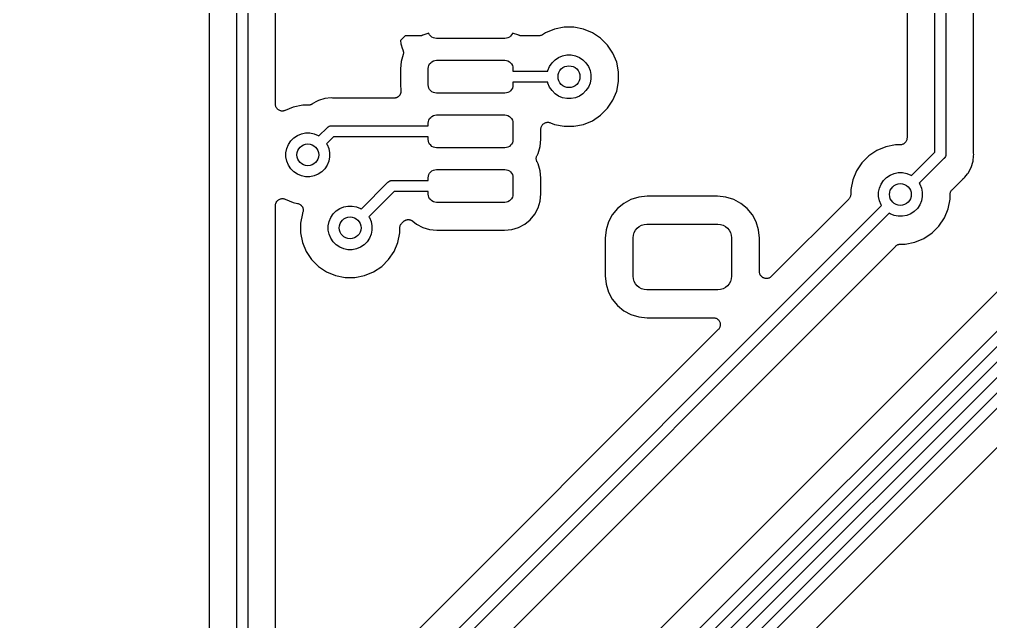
# Model space of a CAD drawing. Extents: x 2.15 to 10.02, y -5.18 to -1.32.
# Drawn here: x 2.993 to 3.693, y -2.342 to -1.908 of the extents above; entities that cross this region are included whole.
import ezdxf

# ---------------------------------------------------------------- set-up
doc = ezdxf.new("R2010")
doc.units = 0
doc.header["$MEASUREMENT"] = 0
doc.layers.add('BLACK', color=7, linetype='CONTINUOUS')

msp = doc.modelspace()

# ---------------------------------------------------------------- linework, layer by layer
at = {"layer": 'BLACK', "linetype": 'CONTINUOUS'}
for p, q in [((3.65256, -2.00368), (3.65256, -1.4475)), ((3.66043, -1.44606), (3.66043, -2.00512)), ((3.68043, -2.00389), (3.68043, -1.44729)), ((3.14961, -2.40047), (3.14961, -1.4657)), ((3.15748, -1.46427), (3.15748, -2.40047)), ((3.17748, -1.96899), (3.17748, -1.46549)), ((3.63256, -1.54695), (3.63256, -1.9933)), ((3.12961, -1.85934), (3.12961, -2.38706)), ((3.37855, -1.91484), (3.37204, -1.91753)), ((3.38546, -1.91346), (3.37855, -1.91484)), ((3.3925, -1.91346), (3.38546, -1.91346)), ((3.3994, -1.91484), (3.3925, -1.91346)), ((3.40591, -1.91753), (3.3994, -1.91484)), ((3.27092, -1.91984), (3.26765, -1.92312)), ((3.26765, -1.92312), (3.26789, -1.92557)), ((3.28126, -1.91984), (3.27092, -1.91984)), ((3.28147, -1.91982), (3.28126, -1.91984)), ((3.28169, -1.91982), (3.28147, -1.91982)), ((3.28195, -1.91977), (3.28169, -1.91982)), ((3.28223, -1.91975), (3.28195, -1.91977)), ((3.28243, -1.91969), (3.28223, -1.91975)), ((3.28264, -1.91965), (3.28243, -1.91969)), ((3.2829, -1.91954), (3.28264, -1.91965)), ((3.28316, -1.91947), (3.2829, -1.91954)), ((3.28335, -1.91936), (3.28316, -1.91947)), ((3.28355, -1.91929), (3.28335, -1.91936)), ((3.28802, -1.91793), (3.28355, -1.91929)), ((3.28805, -1.91801), (3.28802, -1.91793)), ((3.28859, -1.91903), (3.28805, -1.91801)), ((3.28933, -1.91992), (3.28859, -1.91903)), ((3.29022, -1.92066), (3.28933, -1.91992)), ((3.29124, -1.9212), (3.29022, -1.92066)), ((3.29235, -1.92154), (3.29124, -1.9212)), ((3.2935, -1.92165), (3.29235, -1.92154)), ((3.34272, -1.92165), (3.2935, -1.92165)), ((3.34387, -1.92154), (3.34272, -1.92165)), ((3.34498, -1.9212), (3.34387, -1.92154)), ((3.346, -1.92066), (3.34498, -1.9212)), ((3.34689, -1.91992), (3.346, -1.92066)), ((3.34763, -1.91903), (3.34689, -1.91992)), ((3.34817, -1.91801), (3.34763, -1.91903)), ((3.3482, -1.91793), (3.34817, -1.91801)), ((3.35273, -1.9193), (3.3482, -1.91793)), ((3.35281, -1.91933), (3.35273, -1.9193)), ((3.35299, -1.91944), (3.35281, -1.91933)), ((3.35326, -1.91952), (3.35299, -1.91944)), ((3.35351, -1.91963), (3.35326, -1.91952)), ((3.35372, -1.91967), (3.35351, -1.91963)), ((3.35392, -1.91973), (3.35372, -1.91967)), ((3.3542, -1.91976), (3.35392, -1.91973)), ((3.35447, -1.91982), (3.3542, -1.91976)), ((3.35468, -1.91982), (3.35447, -1.91982)), ((3.35489, -1.91984), (3.35468, -1.91982)), ((3.35496, -1.91984), (3.35489, -1.91984)), ((3.36707, -1.91984), (3.35496, -1.91984)), ((3.36753, -1.9198), (3.36707, -1.91984)), ((3.36799, -1.91976), (3.36753, -1.9198)), ((3.36801, -1.91975), (3.36799, -1.91976)), ((3.36804, -1.91975), (3.36801, -1.91975)), ((3.36848, -1.91961), (3.36804, -1.91975)), ((3.36892, -1.91949), (3.36848, -1.91961)), ((3.36895, -1.91947), (3.36892, -1.91949)), ((3.36898, -1.91947), (3.36895, -1.91947)), ((3.36938, -1.91925), (3.36898, -1.91947)), ((3.36979, -1.91904), (3.36938, -1.91925)), ((3.36984, -1.91901), (3.36979, -1.91904)), ((3.36985, -1.919), (3.36984, -1.91901)), ((3.36984, -1.91901), (3.36984, -1.91901)), ((3.36984, -1.91901), (3.36984, -1.91901)), ((3.37204, -1.91753), (3.36985, -1.919)), ((3.41176, -1.92145), (3.40591, -1.91753)), ((3.41674, -1.92642), (3.41176, -1.92145)), ((3.26789, -1.92557), (3.26903, -1.92934)), ((3.26903, -1.92934), (3.26912, -1.92951)), ((3.26912, -1.92951), (3.26913, -1.92952)), ((3.26913, -1.92952), (3.26913, -1.92952)), ((3.26913, -1.92952), (3.26913, -1.92952)), ((3.26913, -1.92952), (3.26915, -1.92957)), ((3.26915, -1.92957), (3.26932, -1.93)), ((3.26932, -1.93), (3.2695, -1.93042)), ((3.2695, -1.93042), (3.2695, -1.93045)), ((3.2695, -1.93045), (3.26951, -1.93048)), ((3.26951, -1.93048), (3.2696, -1.93093)), ((3.2696, -1.93093), (3.26969, -1.93138)), ((3.42066, -1.93228), (3.41674, -1.92642)), ((3.26949, -1.93332), (3.268, -1.93823)), ((3.26958, -1.93286), (3.26949, -1.93332)), ((3.26968, -1.93241), (3.26958, -1.93286)), ((3.26969, -1.93143), (3.26968, -1.9319)), ((3.26968, -1.9319), (3.26968, -1.93236)), ((3.26968, -1.93236), (3.26968, -1.93238)), ((3.26968, -1.93238), (3.26968, -1.93241)), ((3.26969, -1.93138), (3.26969, -1.93141)), ((3.26969, -1.93141), (3.26969, -1.93143)), ((3.29022, -1.9384), (3.29124, -1.93785)), ((3.29124, -1.93785), (3.29235, -1.93752)), ((3.29235, -1.93752), (3.2935, -1.9374)), ((3.2935, -1.9374), (3.34272, -1.9374)), ((3.34272, -1.9374), (3.34387, -1.93752)), ((3.34387, -1.93752), (3.34498, -1.93785)), ((3.34498, -1.93785), (3.346, -1.9384)), ((3.37674, -1.93917), (3.37894, -1.93698)), ((3.37894, -1.93698), (3.38152, -1.93526)), ((3.38152, -1.93526), (3.38438, -1.93407)), ((3.38438, -1.93407), (3.38743, -1.93346)), ((3.38743, -1.93346), (3.39053, -1.93346)), ((3.39053, -1.93346), (3.39357, -1.93407)), ((3.39357, -1.93407), (3.39644, -1.93526)), ((3.39644, -1.93526), (3.39902, -1.93698)), ((3.39902, -1.93698), (3.40121, -1.93917)), ((3.42335, -1.93879), (3.42066, -1.93228)), ((3.268, -1.93823), (3.26748, -1.94355)), ((3.26748, -1.94355), (3.26748, -1.95487)), ((3.2876, -1.94331), (3.28771, -1.94215)), ((3.2876, -1.95512), (3.2876, -1.94331)), ((3.28771, -1.94215), (3.28805, -1.94105)), ((3.28805, -1.94105), (3.28859, -1.94003)), ((3.28859, -1.94003), (3.28933, -1.93913)), ((3.28933, -1.93913), (3.29022, -1.9384)), ((3.346, -1.9384), (3.34689, -1.93913)), ((3.34689, -1.93913), (3.34763, -1.94003)), ((3.34763, -1.94003), (3.34817, -1.94105)), ((3.34817, -1.94105), (3.34851, -1.94215)), ((3.34851, -1.94215), (3.34862, -1.94331)), ((3.34862, -1.94331), (3.34862, -1.94528)), ((3.3737, -1.94528), (3.37383, -1.94462)), ((3.37383, -1.94462), (3.37502, -1.94175)), ((3.37502, -1.94175), (3.37674, -1.93917)), ((3.40121, -1.93917), (3.40293, -1.94175)), ((3.40293, -1.94175), (3.40412, -1.94462)), ((3.40412, -1.94462), (3.40472, -1.94766)), ((3.42472, -1.94569), (3.42335, -1.93879)), ((3.34862, -1.94528), (3.3737, -1.94528)), ((3.40472, -1.95076), (3.40412, -1.95381)), ((3.40472, -1.94766), (3.40472, -1.95076)), ((3.42472, -1.95273), (3.42472, -1.94569)), ((3.26748, -1.95487), (3.2679, -1.95916)), ((3.2679, -1.95916), (3.26791, -1.95923)), ((3.28771, -1.95627), (3.2876, -1.95512)), ((3.28805, -1.95738), (3.28771, -1.95627)), ((3.28859, -1.9584), (3.28805, -1.95738)), ((3.28933, -1.95929), (3.28859, -1.9584)), ((3.34763, -1.9584), (3.34689, -1.95929)), ((3.34817, -1.95738), (3.34763, -1.9584)), ((3.34851, -1.95627), (3.34817, -1.95738)), ((3.34862, -1.95512), (3.34851, -1.95627)), ((3.3737, -1.95315), (3.34862, -1.95315)), ((3.34862, -1.95315), (3.34862, -1.95512)), ((3.37383, -1.95381), (3.3737, -1.95315)), ((3.37502, -1.95667), (3.37383, -1.95381)), ((3.37674, -1.95925), (3.37502, -1.95667)), ((3.40293, -1.95667), (3.40121, -1.95925)), ((3.40412, -1.95381), (3.40293, -1.95667)), ((3.42335, -1.95964), (3.42472, -1.95273)), ((3.21302, -1.96499), (3.20851, -1.96636)), ((3.21772, -1.96453), (3.21302, -1.96499)), ((3.21865, -1.96462), (3.21772, -1.96453)), ((3.21886, -1.96462), (3.21865, -1.96462)), ((3.21907, -1.96465), (3.21886, -1.96462)), ((3.21914, -1.96465), (3.21907, -1.96465)), ((3.26292, -1.96465), (3.21914, -1.96465)), ((3.26315, -1.96462), (3.26292, -1.96465)), ((3.26338, -1.96462), (3.26315, -1.96462)), ((3.26363, -1.96458), (3.26338, -1.96462)), ((3.26389, -1.96455), (3.26363, -1.96458)), ((3.26411, -1.96448), (3.26389, -1.96455)), ((3.26434, -1.96444), (3.26411, -1.96448)), ((3.26458, -1.96434), (3.26434, -1.96444)), ((3.26483, -1.96427), (3.26458, -1.96434)), ((3.26503, -1.96416), (3.26483, -1.96427)), ((3.26524, -1.96408), (3.26503, -1.96416)), ((3.26546, -1.96393), (3.26524, -1.96408)), ((3.26569, -1.96381), (3.26546, -1.96393)), ((3.26587, -1.96367), (3.26569, -1.96381)), ((3.26606, -1.96354), (3.26587, -1.96367)), ((3.26624, -1.96336), (3.26606, -1.96354)), ((3.26645, -1.96319), (3.26624, -1.96336)), ((3.26659, -1.96302), (3.26645, -1.96319)), ((3.26676, -1.96286), (3.26659, -1.96302)), ((3.2669, -1.96264), (3.26676, -1.96286)), ((3.26707, -1.96244), (3.2669, -1.96264)), ((3.26718, -1.96224), (3.26707, -1.96244)), ((3.26731, -1.96205), (3.26718, -1.96224)), ((3.26741, -1.96181), (3.26731, -1.96205)), ((3.26753, -1.96158), (3.26741, -1.96181)), ((3.2676, -1.96137), (3.26753, -1.96158)), ((3.26769, -1.96116), (3.2676, -1.96137)), ((3.26774, -1.9609), (3.26769, -1.96116)), ((3.26782, -1.96065), (3.26774, -1.9609)), ((3.26785, -1.96042), (3.26782, -1.96065)), ((3.26789, -1.9602), (3.26785, -1.96042)), ((3.2679, -1.95994), (3.26789, -1.9602)), ((3.26791, -1.95923), (3.2679, -1.95945)), ((3.2679, -1.95945), (3.26792, -1.95968)), ((3.26792, -1.95968), (3.2679, -1.95994)), ((3.29022, -1.96003), (3.28933, -1.95929)), ((3.29124, -1.96057), (3.29022, -1.96003)), ((3.29235, -1.96091), (3.29124, -1.96057)), ((3.2935, -1.96102), (3.29235, -1.96091)), ((3.34272, -1.96102), (3.2935, -1.96102)), ((3.34387, -1.96091), (3.34272, -1.96102)), ((3.34498, -1.96057), (3.34387, -1.96091)), ((3.346, -1.96003), (3.34498, -1.96057)), ((3.34689, -1.95929), (3.346, -1.96003)), ((3.37894, -1.96144), (3.37674, -1.95925)), ((3.38152, -1.96317), (3.37894, -1.96144)), ((3.38438, -1.96436), (3.38152, -1.96317)), ((3.38743, -1.96496), (3.38438, -1.96436)), ((3.39053, -1.96496), (3.38743, -1.96496)), ((3.39357, -1.96436), (3.39053, -1.96496)), ((3.39644, -1.96317), (3.39357, -1.96436)), ((3.39902, -1.96144), (3.39644, -1.96317)), ((3.40121, -1.95925), (3.39902, -1.96144)), ((3.41674, -1.972), (3.42066, -1.96615)), ((3.42066, -1.96615), (3.42335, -1.95964)), ((3.17753, -1.96946), (3.17748, -1.96899)), ((3.17757, -1.96994), (3.17753, -1.96946)), ((3.17757, -1.96995), (3.17757, -1.96994)), ((3.17758, -1.96996), (3.17757, -1.96995)), ((3.17771, -1.97041), (3.17758, -1.96996)), ((3.17785, -1.97087), (3.17771, -1.97041)), ((3.17785, -1.97088), (3.17785, -1.97087)), ((3.17786, -1.97089), (3.17785, -1.97088)), ((3.17808, -1.97132), (3.17786, -1.97089)), ((3.1783, -1.97173), (3.17808, -1.97132)), ((3.17831, -1.97174), (3.1783, -1.97173)), ((3.17832, -1.97176), (3.17831, -1.97174)), ((3.17862, -1.97213), (3.17832, -1.97176)), ((3.17891, -1.97249), (3.17862, -1.97213)), ((3.17892, -1.9725), (3.17891, -1.97249)), ((3.17893, -1.97251), (3.17892, -1.9725)), ((3.1793, -1.97282), (3.17893, -1.97251)), ((3.17966, -1.97312), (3.1793, -1.97282)), ((3.17967, -1.97313), (3.17966, -1.97312)), ((3.17968, -1.97313), (3.17967, -1.97313)), ((3.1801, -1.97336), (3.17968, -1.97313)), ((3.19036, -1.97114), (3.18439, -1.97361)), ((3.19727, -1.96976), (3.19036, -1.97114)), ((3.20113, -1.96976), (3.19727, -1.96976)), ((3.20134, -1.96974), (3.20113, -1.96976)), ((3.20156, -1.96974), (3.20134, -1.96974)), ((3.20183, -1.9697), (3.20156, -1.96974)), ((3.2021, -1.96967), (3.20183, -1.9697)), ((3.20231, -1.96961), (3.2021, -1.96967)), ((3.20252, -1.96957), (3.20231, -1.96961)), ((3.20277, -1.96947), (3.20252, -1.96957)), ((3.20303, -1.96939), (3.20277, -1.96947)), ((3.20322, -1.96928), (3.20303, -1.96939)), ((3.20343, -1.9692), (3.20322, -1.96928)), ((3.20365, -1.96906), (3.20343, -1.9692)), ((3.20389, -1.96893), (3.20365, -1.96906)), ((3.20406, -1.96879), (3.20389, -1.96893)), ((3.20424, -1.96867), (3.20406, -1.96879)), ((3.2043, -1.96863), (3.20424, -1.96867)), ((3.20435, -1.96858), (3.2043, -1.96863)), ((3.20713, -1.9671), (3.20435, -1.96858)), ((3.20851, -1.96636), (3.20713, -1.9671)), ((3.41176, -1.97698), (3.41674, -1.972)), ((3.18052, -1.97359), (3.1801, -1.97336)), ((3.18053, -1.97359), (3.18052, -1.97359)), ((3.18054, -1.9736), (3.18053, -1.97359)), ((3.181, -1.97374), (3.18054, -1.9736)), ((3.18145, -1.97388), (3.181, -1.97374)), ((3.18146, -1.97388), (3.18145, -1.97388)), ((3.18147, -1.97389), (3.18146, -1.97388)), ((3.18195, -1.97394), (3.18147, -1.97389)), ((3.18242, -1.97399), (3.18195, -1.97394)), ((3.18243, -1.97399), (3.18242, -1.97399)), ((3.18245, -1.97399), (3.18243, -1.97399)), ((3.18292, -1.97395), (3.18245, -1.97399)), ((3.18339, -1.97391), (3.18292, -1.97395)), ((3.1834, -1.9739), (3.18339, -1.97391)), ((3.18342, -1.9739), (3.1834, -1.9739)), ((3.18387, -1.97377), (3.18342, -1.9739)), ((3.18433, -1.97364), (3.18387, -1.97377)), ((3.18435, -1.97363), (3.18433, -1.97364)), ((3.18439, -1.97361), (3.18435, -1.97363)), ((3.18435, -1.97363), (3.18435, -1.97363)), ((3.18435, -1.97363), (3.18435, -1.97363)), ((3.28805, -1.98042), (3.28859, -1.9794)), ((3.28859, -1.9794), (3.28933, -1.9785)), ((3.28933, -1.9785), (3.29022, -1.97777)), ((3.29022, -1.97777), (3.29124, -1.97722)), ((3.29124, -1.97722), (3.29235, -1.97689)), ((3.29235, -1.97689), (3.2935, -1.97677)), ((3.2935, -1.97677), (3.34272, -1.97677)), ((3.34272, -1.97677), (3.34387, -1.97689)), ((3.34387, -1.97689), (3.34498, -1.97722)), ((3.34498, -1.97722), (3.346, -1.97777)), ((3.346, -1.97777), (3.34689, -1.9785)), ((3.34689, -1.9785), (3.34763, -1.9794)), ((3.34763, -1.9794), (3.34817, -1.98042)), ((3.40591, -1.98089), (3.41176, -1.97698)), ((3.2088, -1.99193), (3.2148, -1.98594)), ((3.2148, -1.98594), (3.21492, -1.98579)), ((3.21492, -1.98579), (3.21552, -1.98529)), ((3.21552, -1.98529), (3.2162, -1.98493)), ((3.2162, -1.98493), (3.21648, -1.98484)), ((3.21648, -1.98484), (3.21694, -1.9847)), ((3.21694, -1.9847), (3.21702, -1.9847)), ((3.21702, -1.9847), (3.21752, -1.98465)), ((3.21752, -1.98465), (3.21772, -1.98463)), ((3.21752, -1.98465), (3.21752, -1.98465)), ((3.21772, -1.98463), (3.21791, -1.98465)), ((3.21791, -1.98465), (3.2876, -1.98465)), ((3.2876, -1.98268), (3.28771, -1.98153)), ((3.2876, -1.98465), (3.2876, -1.98268)), ((3.28771, -1.98153), (3.28805, -1.98042)), ((3.34817, -1.98042), (3.34851, -1.98153)), ((3.34851, -1.98153), (3.34862, -1.98268)), ((3.34862, -1.98268), (3.34862, -1.99449)), ((3.36874, -1.98694), (3.3688, -1.98646)), ((3.36874, -1.98696), (3.36874, -1.98694)), ((3.36874, -1.98697), (3.36874, -1.98696)), ((3.36874, -1.98696), (3.36874, -1.98696)), ((3.36874, -1.98701), (3.36874, -1.98697)), ((3.36874, -1.99424), (3.36874, -1.98701)), ((3.3688, -1.98646), (3.36885, -1.98599)), ((3.36885, -1.98597), (3.369, -1.98551)), ((3.36885, -1.98598), (3.36885, -1.98597)), ((3.36885, -1.98599), (3.36885, -1.98598)), ((3.369, -1.98551), (3.36914, -1.98506)), ((3.36914, -1.98505), (3.36915, -1.98504)), ((3.36914, -1.98506), (3.36914, -1.98505)), ((3.36915, -1.98504), (3.36938, -1.98462)), ((3.36938, -1.98462), (3.3696, -1.9842)), ((3.3696, -1.9842), (3.36961, -1.98419)), ((3.36961, -1.98419), (3.36962, -1.98418)), ((3.36962, -1.98418), (3.36992, -1.98382)), ((3.36992, -1.98382), (3.37023, -1.98345)), ((3.37023, -1.98345), (3.37024, -1.98345)), ((3.37024, -1.98344), (3.37062, -1.98314)), ((3.37024, -1.98345), (3.37024, -1.98344)), ((3.37062, -1.98314), (3.37098, -1.98284)), ((3.37098, -1.98284), (3.37099, -1.98283)), ((3.37099, -1.98283), (3.37101, -1.98282)), ((3.37101, -1.98282), (3.37143, -1.9826)), ((3.37143, -1.9826), (3.37185, -1.98238)), ((3.37185, -1.98238), (3.37186, -1.98238)), ((3.37186, -1.98238), (3.37187, -1.98237)), ((3.37187, -1.98237), (3.37232, -1.98224)), ((3.37232, -1.98224), (3.37278, -1.9821)), ((3.37278, -1.9821), (3.37279, -1.9821)), ((3.37279, -1.9821), (3.37281, -1.9821)), ((3.37281, -1.9821), (3.37328, -1.98205)), ((3.37328, -1.98205), (3.37375, -1.98201)), ((3.37375, -1.98201), (3.37376, -1.98201)), ((3.37376, -1.98201), (3.37378, -1.98201)), ((3.37378, -1.98201), (3.37425, -1.98206)), ((3.37425, -1.98206), (3.37472, -1.98211)), ((3.37472, -1.98211), (3.37474, -1.98211)), ((3.37474, -1.98211), (3.37475, -1.98211)), ((3.37475, -1.98211), (3.37521, -1.98225)), ((3.37521, -1.98225), (3.37566, -1.98239)), ((3.37566, -1.98239), (3.37855, -1.98359)), ((3.37855, -1.98359), (3.38546, -1.98496)), ((3.38546, -1.98496), (3.3925, -1.98496)), ((3.3925, -1.98496), (3.3994, -1.98359)), ((3.3994, -1.98359), (3.40591, -1.98089)), ((3.18856, -1.99547), (3.19075, -1.99328)), ((3.19075, -1.99328), (3.19333, -1.99156)), ((3.19333, -1.99156), (3.19619, -1.99037)), ((3.19619, -1.99037), (3.19924, -1.98976)), ((3.19924, -1.98976), (3.20234, -1.98976)), ((3.20234, -1.98976), (3.20538, -1.99037)), ((3.20538, -1.99037), (3.20825, -1.99156)), ((3.20825, -1.99156), (3.2088, -1.99193)), ((3.21935, -1.99252), (3.21437, -1.9975)), ((3.2876, -1.99252), (3.21935, -1.99252)), ((3.2876, -1.99449), (3.2876, -1.99252)), ((3.63251, -1.99384), (3.63246, -1.99431)), ((3.63256, -1.99337), (3.63251, -1.99384)), ((3.63256, -1.9933), (3.63256, -1.99334)), ((3.63256, -1.99334), (3.63256, -1.99334)), ((3.63256, -1.99334), (3.63256, -1.99334)), ((3.63256, -1.99334), (3.63256, -1.99337)), ((3.18504, -2.00396), (3.18564, -2.00092)), ((3.18564, -2.00092), (3.18683, -1.99805)), ((3.18683, -1.99805), (3.18856, -1.99547)), ((3.21437, -1.9975), (3.21474, -1.99805)), ((3.21474, -1.99805), (3.21593, -2.00092)), ((3.21593, -2.00092), (3.21654, -2.00396)), ((3.28771, -1.99564), (3.2876, -1.99449)), ((3.28805, -1.99675), (3.28771, -1.99564)), ((3.28859, -1.99777), (3.28805, -1.99675)), ((3.28933, -1.99866), (3.28859, -1.99777)), ((3.29022, -1.9994), (3.28933, -1.99866)), ((3.29124, -1.99994), (3.29022, -1.9994)), ((3.29235, -2.00028), (3.29124, -1.99994)), ((3.2935, -2.00039), (3.29235, -2.00028)), ((3.34272, -2.00039), (3.2935, -2.00039)), ((3.34387, -2.00028), (3.34272, -2.00039)), ((3.34498, -1.99994), (3.34387, -2.00028)), ((3.346, -1.9994), (3.34498, -1.99994)), ((3.34689, -1.99866), (3.346, -1.9994)), ((3.34763, -1.99777), (3.34689, -1.99866)), ((3.34817, -1.99675), (3.34763, -1.99777)), ((3.34851, -1.99564), (3.34817, -1.99675)), ((3.34862, -1.99449), (3.34851, -1.99564)), ((3.36674, -2.00444), (3.36822, -1.99956)), ((3.36822, -1.99956), (3.36874, -1.99424)), ((3.61733, -1.99968), (3.61082, -2.00237)), ((3.62423, -1.9983), (3.61733, -1.99968)), ((3.62756, -1.9983), (3.62423, -1.9983)), ((3.62803, -1.99826), (3.62756, -1.9983)), ((3.6285, -1.99822), (3.62803, -1.99826)), ((3.62851, -1.99821), (3.6285, -1.99822)), ((3.62853, -1.99821), (3.62851, -1.99821)), ((3.62898, -1.99807), (3.62853, -1.99821)), ((3.62943, -1.99794), (3.62898, -1.99807)), ((3.62945, -1.99793), (3.62943, -1.99794)), ((3.62946, -1.99793), (3.62945, -1.99793)), ((3.62988, -1.99771), (3.62946, -1.99793)), ((3.6303, -1.99749), (3.62988, -1.99771)), ((3.63031, -1.99748), (3.6303, -1.99749)), ((3.63033, -1.99747), (3.63031, -1.99748)), ((3.63069, -1.99717), (3.63033, -1.99747)), ((3.63106, -1.99688), (3.63069, -1.99717)), ((3.63107, -1.99686), (3.63106, -1.99688)), ((3.63108, -1.99685), (3.63107, -1.99686)), ((3.63138, -1.99649), (3.63108, -1.99685)), ((3.63168, -1.99613), (3.63138, -1.99649)), ((3.63169, -1.99611), (3.63168, -1.99613)), ((3.6317, -1.9961), (3.63169, -1.99611)), ((3.63193, -1.99569), (3.6317, -1.9961)), ((3.63215, -1.99527), (3.63193, -1.99569)), ((3.63216, -1.99526), (3.63215, -1.99527)), ((3.63217, -1.99524), (3.63216, -1.99526)), ((3.63231, -1.99479), (3.63217, -1.99524)), ((3.63245, -1.99434), (3.63231, -1.99479)), ((3.63246, -1.99431), (3.63245, -1.99433)), ((3.63245, -1.99433), (3.63245, -1.99434)), ((3.18504, -2.00706), (3.18504, -2.00396)), ((3.18564, -2.01011), (3.18504, -2.00706)), ((3.21654, -2.00706), (3.21593, -2.01011)), ((3.21654, -2.00396), (3.21654, -2.00706)), ((3.36539, -2.00772), (3.36549, -2.00727)), ((3.36539, -2.00775), (3.36539, -2.00772)), ((3.36539, -2.00777), (3.36539, -2.00775)), ((3.36539, -2.00823), (3.36539, -2.00777)), ((3.36549, -2.00727), (3.36558, -2.00681)), ((3.36558, -2.00681), (3.36559, -2.00679)), ((3.36559, -2.00677), (3.36578, -2.00634)), ((3.36559, -2.00679), (3.36559, -2.00677)), ((3.36578, -2.00634), (3.36595, -2.00591)), ((3.36595, -2.00591), (3.36674, -2.00444)), ((3.60497, -2.00629), (3.59999, -2.01126)), ((3.61082, -2.00237), (3.60497, -2.00629)), ((3.63577, -2.02047), (3.65256, -2.00368)), ((3.65929, -2.00811), (3.65914, -2.00823)), ((3.65942, -2.00796), (3.65929, -2.00811)), ((3.65956, -2.00778), (3.65942, -2.00796)), ((3.65942, -2.00796), (3.65942, -2.00796)), ((3.65979, -2.00751), (3.65956, -2.00778)), ((3.66015, -2.00682), (3.65979, -2.00751)), ((3.66038, -2.00608), (3.66015, -2.00682)), ((3.66043, -2.0055), (3.66038, -2.00608)), ((3.66043, -2.00512), (3.66045, -2.00531)), ((3.66045, -2.00531), (3.66043, -2.0055)), ((3.66043, -2.0055), (3.66043, -2.0055)), ((3.68009, -2.01), (3.68046, -2.00624)), ((3.68045, -2.0041), (3.68043, -2.00389)), ((3.68045, -2.00431), (3.68045, -2.0041)), ((3.68046, -2.00438), (3.68045, -2.00431)), ((3.68055, -2.00531), (3.68046, -2.00438)), ((3.68046, -2.00624), (3.68055, -2.00531)), ((3.68046, -2.00624), (3.68046, -2.00624)), ((3.18683, -2.01297), (3.18564, -2.01011)), ((3.18856, -2.01555), (3.18683, -2.01297)), ((3.21474, -2.01297), (3.21302, -2.01555)), ((3.21593, -2.01011), (3.21474, -2.01297)), ((3.36538, -2.0087), (3.36539, -2.00823)), ((3.36539, -2.00872), (3.36538, -2.0087)), ((3.36539, -2.00874), (3.36539, -2.00872)), ((3.36547, -2.0092), (3.36539, -2.00874)), ((3.36556, -2.00966), (3.36547, -2.0092)), ((3.36557, -2.00968), (3.36556, -2.00966)), ((3.36557, -2.0097), (3.36557, -2.00968)), ((3.36575, -2.01013), (3.36557, -2.0097)), ((3.36592, -2.01056), (3.36575, -2.01013)), ((3.36594, -2.0106), (3.36592, -2.01056)), ((3.36594, -2.01061), (3.36594, -2.0106)), ((3.36595, -2.01062), (3.36594, -2.01061)), ((3.36594, -2.01061), (3.36594, -2.01061)), ((3.36674, -2.0121), (3.36595, -2.01062)), ((3.36822, -2.01697), (3.36674, -2.0121)), ((3.59999, -2.01126), (3.59607, -2.01712)), ((3.65914, -2.00823), (3.64134, -2.02604)), ((3.6765, -2.01867), (3.67872, -2.01452)), ((3.67872, -2.01452), (3.68009, -2.01)), ((3.19075, -2.01774), (3.18856, -2.01555)), ((3.19333, -2.01947), (3.19075, -2.01774)), ((3.19619, -2.02065), (3.19333, -2.01947)), ((3.19924, -2.02126), (3.19619, -2.02065)), ((3.20234, -2.02126), (3.19924, -2.02126)), ((3.20538, -2.02065), (3.20234, -2.02126)), ((3.20825, -2.01947), (3.20538, -2.02065)), ((3.21083, -2.01774), (3.20825, -2.01947)), ((3.21302, -2.01555), (3.21083, -2.01774)), ((3.2876, -2.02205), (3.28771, -2.0209)), ((3.2876, -2.02402), (3.2876, -2.02205)), ((3.28771, -2.0209), (3.28805, -2.01979)), ((3.28805, -2.01979), (3.28859, -2.01877)), ((3.28859, -2.01877), (3.28933, -2.01787)), ((3.28933, -2.01787), (3.29022, -2.01714)), ((3.29022, -2.01714), (3.29124, -2.01659)), ((3.29124, -2.01659), (3.29235, -2.01626)), ((3.29235, -2.01626), (3.2935, -2.01614)), ((3.2935, -2.01614), (3.34272, -2.01614)), ((3.34272, -2.01614), (3.34387, -2.01626)), ((3.34387, -2.01626), (3.34498, -2.01659)), ((3.34498, -2.01659), (3.346, -2.01714)), ((3.346, -2.01714), (3.34689, -2.01787)), ((3.34689, -2.01787), (3.34763, -2.01877)), ((3.34763, -2.01877), (3.34817, -2.01979)), ((3.34817, -2.01979), (3.34851, -2.0209)), ((3.34851, -2.0209), (3.34862, -2.02205)), ((3.34862, -2.02205), (3.34862, -2.03386)), ((3.36874, -2.02229), (3.36822, -2.01697)), ((3.59607, -2.01712), (3.59338, -2.02363)), ((3.61552, -2.02401), (3.61772, -2.02182)), ((3.61772, -2.02182), (3.62029, -2.0201)), ((3.62029, -2.0201), (3.62316, -2.01891)), ((3.62316, -2.01891), (3.6262, -2.0183)), ((3.6262, -2.0183), (3.6293, -2.0183)), ((3.6293, -2.0183), (3.63235, -2.01891)), ((3.63235, -2.01891), (3.63521, -2.0201)), ((3.63521, -2.0201), (3.63577, -2.02047)), ((3.6735, -2.02232), (3.6741, -2.0216)), ((3.6741, -2.02159), (3.67616, -2.01909)), ((3.6741, -2.0216), (3.6741, -2.02159)), ((3.67616, -2.01909), (3.6765, -2.01867)), ((3.67616, -2.01909), (3.67616, -2.01909)), ((3.23928, -2.04459), (3.25856, -2.02531)), ((3.25856, -2.02531), (3.25869, -2.02516)), ((3.25869, -2.02516), (3.25929, -2.02466)), ((3.25929, -2.02466), (3.25997, -2.0243)), ((3.25997, -2.0243), (3.26049, -2.02414)), ((3.26049, -2.02414), (3.26071, -2.02407)), ((3.26071, -2.02407), (3.26079, -2.02406)), ((3.26079, -2.02406), (3.26129, -2.02402)), ((3.26129, -2.02402), (3.26148, -2.024)), ((3.26129, -2.02402), (3.26129, -2.02402)), ((3.26148, -2.024), (3.26168, -2.02402)), ((3.26168, -2.02402), (3.2876, -2.02402)), ((3.36874, -2.03361), (3.36874, -2.02229)), ((3.59338, -2.02363), (3.59201, -2.03053)), ((3.61261, -2.02946), (3.6138, -2.02659)), ((3.6138, -2.02659), (3.61552, -2.02401)), ((3.64134, -2.02604), (3.64171, -2.02659)), ((3.64171, -2.02659), (3.6429, -2.02946)), ((3.66497, -2.03069), (3.67242, -2.02324)), ((3.67242, -2.02324), (3.67247, -2.02319)), ((3.67247, -2.02319), (3.67263, -2.02306)), ((3.67263, -2.02306), (3.67278, -2.02291)), ((3.67278, -2.02291), (3.6735, -2.02232)), ((3.26311, -2.03189), (3.24485, -2.05016)), ((3.2876, -2.03189), (3.26311, -2.03189)), ((3.2876, -2.03386), (3.2876, -2.03189)), ((3.28771, -2.03501), (3.2876, -2.03386)), ((3.28805, -2.03612), (3.28771, -2.03501)), ((3.28859, -2.03714), (3.28805, -2.03612)), ((3.34817, -2.03612), (3.34763, -2.03714)), ((3.34851, -2.03501), (3.34817, -2.03612)), ((3.34862, -2.03386), (3.34851, -2.03501)), ((3.36822, -2.03893), (3.36874, -2.03361)), ((3.43924, -2.03599), (3.43362, -2.03769)), ((3.44532, -2.03539), (3.43924, -2.03599)), ((3.49601, -2.03539), (3.44532, -2.03539)), ((3.5021, -2.03599), (3.49601, -2.03539)), ((3.50772, -2.03769), (3.5021, -2.03599)), ((3.5916, -2.03585), (3.59138, -2.03625)), ((3.59161, -2.03582), (3.5916, -2.03585)), ((3.59162, -2.0358), (3.59161, -2.03582)), ((3.59176, -2.03536), (3.59162, -2.0358)), ((3.5919, -2.03492), (3.59176, -2.03536)), ((3.59191, -2.03487), (3.5919, -2.03489)), ((3.5919, -2.03489), (3.5919, -2.03492)), ((3.59195, -2.03441), (3.59191, -2.03487)), ((3.59201, -2.03395), (3.59195, -2.03441)), ((3.59201, -2.03053), (3.59201, -2.03388)), ((3.59201, -2.03388), (3.59201, -2.03389)), ((3.59201, -2.03389), (3.59201, -2.0339)), ((3.59201, -2.0339), (3.59201, -2.0339)), ((3.59201, -2.0339), (3.59201, -2.03395)), ((3.61201, -2.0325), (3.61261, -2.02946)), ((3.61201, -2.0356), (3.61201, -2.0325)), ((3.61261, -2.03865), (3.61201, -2.0356)), ((3.6429, -2.02946), (3.6435, -2.0325)), ((3.6435, -2.0356), (3.6429, -2.03865)), ((3.6435, -2.0325), (3.6435, -2.0356)), ((3.6635, -2.03416), (3.66355, -2.0337)), ((3.6635, -2.03421), (3.6635, -2.03416)), ((3.6635, -2.03423), (3.6635, -2.03421)), ((3.6635, -2.03421), (3.6635, -2.03421)), ((3.6635, -2.03421), (3.6635, -2.03421)), ((3.6635, -2.03757), (3.6635, -2.03423)), ((3.66355, -2.0337), (3.6636, -2.03324)), ((3.6636, -2.03324), (3.66361, -2.03321)), ((3.66361, -2.03319), (3.66375, -2.03275)), ((3.66361, -2.03321), (3.66361, -2.03319)), ((3.66375, -2.03275), (3.66389, -2.03231)), ((3.66389, -2.03231), (3.6639, -2.03228)), ((3.6639, -2.03228), (3.66391, -2.03226)), ((3.66391, -2.03226), (3.66413, -2.03185)), ((3.66413, -2.03185), (3.66435, -2.03145)), ((3.66435, -2.03145), (3.66436, -2.03143)), ((3.66436, -2.03143), (3.66438, -2.0314)), ((3.66438, -2.0314), (3.66467, -2.03105)), ((3.66467, -2.03105), (3.66497, -2.03069)), ((2.90168, -2.75456), (3.61417, -2.04207)), ((3.17748, -2.04196), (3.17753, -2.04149)), ((3.17748, -2.04199), (3.17748, -2.04196)), ((3.17748, -2.04203), (3.17748, -2.04199)), ((3.17748, -2.04199), (3.17748, -2.04199)), ((3.17748, -2.04199), (3.17748, -2.04199)), ((3.17748, -2.38706), (3.17748, -2.04203)), ((3.17753, -2.04149), (3.17758, -2.04102)), ((3.17758, -2.04102), (3.17759, -2.04101)), ((3.17759, -2.04099), (3.17774, -2.04054)), ((3.17759, -2.04101), (3.17759, -2.04099)), ((3.17774, -2.04054), (3.17787, -2.04009)), ((3.17787, -2.04009), (3.17788, -2.04008)), ((3.17788, -2.04006), (3.17812, -2.03964)), ((3.17788, -2.04008), (3.17788, -2.04006)), ((3.17812, -2.03964), (3.17834, -2.03923)), ((3.17834, -2.03923), (3.17835, -2.03922)), ((3.17835, -2.03921), (3.17866, -2.03884)), ((3.17835, -2.03922), (3.17835, -2.03921)), ((3.17866, -2.03884), (3.17896, -2.03848)), ((3.17896, -2.03848), (3.17897, -2.03847)), ((3.17897, -2.03847), (3.17898, -2.03846)), ((3.17898, -2.03846), (3.17935, -2.03816)), ((3.17935, -2.03816), (3.17972, -2.03786)), ((3.17972, -2.03786), (3.17973, -2.03786)), ((3.17973, -2.03786), (3.17974, -2.03785)), ((3.17974, -2.03785), (3.18017, -2.03763)), ((3.18017, -2.03763), (3.18058, -2.03741)), ((3.18058, -2.03741), (3.1806, -2.0374)), ((3.1806, -2.0374), (3.18061, -2.0374)), ((3.18061, -2.0374), (3.18106, -2.03726)), ((3.18106, -2.03726), (3.18152, -2.03713)), ((3.18152, -2.03713), (3.18153, -2.03713)), ((3.18153, -2.03713), (3.18154, -2.03712)), ((3.18154, -2.03712), (3.18201, -2.03708)), ((3.18201, -2.03708), (3.18249, -2.03703)), ((3.18249, -2.03703), (3.1825, -2.03704)), ((3.1825, -2.03704), (3.18252, -2.03703)), ((3.18252, -2.03703), (3.18299, -2.03708)), ((3.18299, -2.03708), (3.18346, -2.03713)), ((3.18346, -2.03713), (3.18347, -2.03713)), ((3.18347, -2.03713), (3.18349, -2.03714)), ((3.18349, -2.03714), (3.18394, -2.03728)), ((3.18394, -2.03728), (3.18439, -2.03741)), ((3.18439, -2.03741), (3.19036, -2.03989)), ((3.19036, -2.03989), (3.19342, -2.0405)), ((3.19342, -2.0405), (3.19346, -2.0405)), ((3.19346, -2.0405), (3.19346, -2.0405)), ((3.19346, -2.0405), (3.19346, -2.0405)), ((3.19346, -2.0405), (3.19349, -2.04051)), ((3.19349, -2.04051), (3.19395, -2.04065)), ((3.19395, -2.04065), (3.19439, -2.04079)), ((3.19439, -2.04079), (3.19441, -2.0408)), ((3.19441, -2.0408), (3.19442, -2.04081)), ((3.19442, -2.04081), (3.19484, -2.04103)), ((3.19484, -2.04103), (3.19525, -2.04126)), ((3.19525, -2.04126), (3.19526, -2.04127)), ((3.19526, -2.04127), (3.19528, -2.04128)), ((3.19528, -2.04128), (3.19564, -2.04158)), ((3.19564, -2.04158), (3.196, -2.04188)), ((3.196, -2.04188), (3.19601, -2.04189)), ((3.19601, -2.04189), (3.19602, -2.0419)), ((3.19602, -2.0419), (3.19632, -2.04227)), ((3.19632, -2.04227), (3.19662, -2.04264)), ((3.19662, -2.04264), (3.19662, -2.04265)), ((3.19662, -2.04265), (3.19663, -2.04267)), ((3.19663, -2.04267), (3.19685, -2.04309)), ((3.19685, -2.04309), (3.19707, -2.0435)), ((3.2238, -2.04422), (3.22667, -2.04303)), ((3.22667, -2.04303), (3.22971, -2.04243)), ((3.22971, -2.04243), (3.23281, -2.04243)), ((3.23281, -2.04243), (3.23586, -2.04303)), ((3.23586, -2.04303), (3.23872, -2.04422)), ((3.28933, -2.03803), (3.28859, -2.03714)), ((3.29022, -2.03877), (3.28933, -2.03803)), ((3.29124, -2.03931), (3.29022, -2.03877)), ((3.29235, -2.03965), (3.29124, -2.03931)), ((3.2935, -2.03976), (3.29235, -2.03965)), ((3.34272, -2.03976), (3.2935, -2.03976)), ((3.34387, -2.03965), (3.34272, -2.03976)), ((3.34498, -2.03931), (3.34387, -2.03965)), ((3.346, -2.03877), (3.34498, -2.03931)), ((3.34689, -2.03803), (3.346, -2.03877)), ((3.34763, -2.03714), (3.34689, -2.03803)), ((3.36674, -2.04381), (3.36822, -2.03893)), ((3.42845, -2.04046), (3.42391, -2.04418)), ((3.43362, -2.03769), (3.42845, -2.04046)), ((3.51289, -2.04046), (3.50772, -2.03769)), ((3.51743, -2.04418), (3.51289, -2.04046)), ((3.59054, -2.03741), (3.53476, -2.0932)), ((3.59083, -2.03706), (3.59054, -2.03741)), ((3.59113, -2.0367), (3.59083, -2.03706)), ((3.59114, -2.03668), (3.59113, -2.0367)), ((3.59116, -2.03666), (3.59114, -2.03668)), ((3.59138, -2.03625), (3.59116, -2.03666)), ((3.6138, -2.04151), (3.61261, -2.03865)), ((3.61417, -2.04207), (3.6138, -2.04151)), ((3.64171, -2.04151), (3.63999, -2.04409)), ((3.6429, -2.03865), (3.64171, -2.04151)), ((3.66213, -2.04448), (3.6635, -2.03757)), ((3.61974, -2.04764), (2.90827, -2.75911)), ((3.19689, -2.04775), (3.19551, -2.05465)), ((3.19707, -2.04731), (3.19689, -2.04775)), ((3.19707, -2.0435), (3.19708, -2.04352)), ((3.1972, -2.04686), (3.19707, -2.04731)), ((3.19708, -2.04352), (3.19709, -2.04353)), ((3.19709, -2.04353), (3.19722, -2.04399)), ((3.19734, -2.04641), (3.1972, -2.04686)), ((3.19722, -2.04399), (3.19735, -2.04444)), ((3.19735, -2.04639), (3.19734, -2.04641)), ((3.19735, -2.04444), (3.19736, -2.04445)), ((3.1974, -2.04591), (3.19735, -2.04638)), ((3.19735, -2.04638), (3.19735, -2.04639)), ((3.19736, -2.04445), (3.19736, -2.04447)), ((3.19736, -2.04447), (3.1974, -2.04494)), ((3.1974, -2.04494), (3.19745, -2.04541)), ((3.19745, -2.04544), (3.1974, -2.04591)), ((3.19745, -2.04541), (3.19745, -2.04542)), ((3.19745, -2.04542), (3.19745, -2.04544)), ((3.21731, -2.05071), (3.21903, -2.04813)), ((3.21903, -2.04813), (3.22122, -2.04594)), ((3.22122, -2.04594), (3.2238, -2.04422)), ((3.23872, -2.04422), (3.23928, -2.04459)), ((3.24485, -2.05016), (3.24522, -2.05071)), ((3.3611, -2.05224), (3.36434, -2.0483)), ((3.36434, -2.0483), (3.36674, -2.04381)), ((3.42019, -2.04872), (3.41742, -2.0539)), ((3.42391, -2.04418), (3.42019, -2.04872)), ((3.52115, -2.04872), (3.51743, -2.04418)), ((3.52392, -2.0539), (3.52115, -2.04872)), ((3.62029, -2.04801), (3.61974, -2.04764)), ((3.62316, -2.0492), (3.62029, -2.04801)), ((3.6262, -2.0498), (3.62316, -2.0492)), ((3.6293, -2.0498), (3.6262, -2.0498)), ((3.63235, -2.0492), (3.6293, -2.0498)), ((3.63521, -2.04801), (3.63235, -2.0492)), ((3.63779, -2.04629), (3.63521, -2.04801)), ((3.63999, -2.04409), (3.63779, -2.04629)), ((3.65943, -2.05099), (3.66213, -2.04448)), ((3.19551, -2.05465), (3.19551, -2.06169)), ((3.21551, -2.05662), (3.21612, -2.05358)), ((3.21551, -2.05972), (3.21551, -2.05662)), ((3.21612, -2.05358), (3.21731, -2.05071)), ((3.24522, -2.05071), (3.2464, -2.05358)), ((3.2464, -2.05358), (3.24701, -2.05662)), ((3.24701, -2.05662), (3.24701, -2.05972)), ((3.26712, -2.05731), (3.26726, -2.05687)), ((3.26726, -2.05687), (3.26739, -2.05643)), ((3.26739, -2.05643), (3.26741, -2.0564)), ((3.26741, -2.05638), (3.26764, -2.05597)), ((3.26741, -2.0564), (3.26741, -2.05638)), ((3.26764, -2.05597), (3.26786, -2.05557)), ((3.26786, -2.05557), (3.26787, -2.05555)), ((3.26787, -2.05555), (3.26788, -2.05552)), ((3.26788, -2.05552), (3.26818, -2.05517)), ((3.26818, -2.05517), (3.26847, -2.05481)), ((3.26847, -2.05481), (3.26968, -2.05361)), ((3.26968, -2.05361), (3.26972, -2.05356)), ((3.26972, -2.05356), (3.2699, -2.05342)), ((3.2699, -2.05342), (3.27006, -2.05326)), ((3.27006, -2.05326), (3.27028, -2.05312)), ((3.27028, -2.05312), (3.27049, -2.05295)), ((3.27049, -2.05295), (3.27069, -2.05285)), ((3.27069, -2.05285), (3.27088, -2.05273)), ((3.27088, -2.05273), (3.27112, -2.05263)), ((3.27112, -2.05263), (3.27135, -2.05251)), ((3.27135, -2.05251), (3.27157, -2.05244)), ((3.27157, -2.05244), (3.27178, -2.05236)), ((3.27178, -2.05236), (3.27204, -2.05231)), ((3.27204, -2.05231), (3.27229, -2.05223)), ((3.27229, -2.05223), (3.27252, -2.05221)), ((3.27252, -2.05221), (3.27274, -2.05217)), ((3.27274, -2.05217), (3.273, -2.05217)), ((3.273, -2.05217), (3.27326, -2.05215)), ((3.27326, -2.05215), (3.27349, -2.05217)), ((3.27349, -2.05217), (3.27371, -2.05217)), ((3.27371, -2.05217), (3.27397, -2.05223)), ((3.27397, -2.05223), (3.27423, -2.05225)), ((3.27423, -2.05225), (3.27445, -2.05232)), ((3.27445, -2.05232), (3.27467, -2.05237)), ((3.27467, -2.05237), (3.27491, -2.05247)), ((3.27491, -2.05247), (3.27516, -2.05255)), ((3.27516, -2.05255), (3.27536, -2.05265)), ((3.27536, -2.05265), (3.27557, -2.05274)), ((3.27557, -2.05274), (3.27579, -2.05289)), ((3.27579, -2.05289), (3.27602, -2.05301)), ((3.27602, -2.05301), (3.27619, -2.05316)), ((3.27619, -2.05316), (3.27638, -2.05328)), ((3.27638, -2.05328), (3.27906, -2.05548)), ((3.27906, -2.05548), (3.28355, -2.05788)), ((3.35267, -2.05788), (3.35716, -2.05548)), ((3.35716, -2.05548), (3.3611, -2.05224)), ((3.41742, -2.0539), (3.41571, -2.05951)), ((3.43961, -2.05717), (3.44131, -2.05626)), ((3.44131, -2.05626), (3.44316, -2.0557)), ((3.44316, -2.0557), (3.44508, -2.05551)), ((3.44508, -2.05551), (3.49626, -2.05551)), ((3.49626, -2.05551), (3.49818, -2.0557)), ((3.49818, -2.0557), (3.50003, -2.05626)), ((3.50003, -2.05626), (3.50173, -2.05717)), ((3.52562, -2.05951), (3.52392, -2.0539)), ((3.65054, -2.06182), (3.65552, -2.05684)), ((3.65552, -2.05684), (3.65943, -2.05099)), ((3.19551, -2.06169), (3.19689, -2.0686)), ((3.21612, -2.06277), (3.21551, -2.05972)), ((3.21731, -2.06563), (3.21612, -2.06277)), ((3.2464, -2.06277), (3.24522, -2.06563)), ((3.24701, -2.05972), (3.2464, -2.06277)), ((3.26564, -2.0686), (3.26701, -2.06169)), ((3.26701, -2.05828), (3.26706, -2.05782)), ((3.26701, -2.05833), (3.26701, -2.05828)), ((3.26701, -2.05835), (3.26701, -2.05833)), ((3.26701, -2.05833), (3.26701, -2.05833)), ((3.26701, -2.05833), (3.26701, -2.05833)), ((3.26701, -2.06169), (3.26701, -2.05835)), ((3.26706, -2.05782), (3.26711, -2.05736)), ((3.26711, -2.05736), (3.26712, -2.05734)), ((3.26712, -2.05734), (3.26712, -2.05731)), ((3.28355, -2.05788), (3.28843, -2.05936)), ((3.28843, -2.05936), (3.29375, -2.05988)), ((3.29375, -2.05988), (3.34247, -2.05988)), ((3.34247, -2.05988), (3.34779, -2.05936)), ((3.34779, -2.05936), (3.35267, -2.05788)), ((3.41571, -2.05951), (3.41512, -2.0656)), ((3.43524, -2.06535), (3.43543, -2.06343)), ((3.43543, -2.06343), (3.43599, -2.06159)), ((3.43599, -2.06159), (3.43689, -2.05989)), ((3.43689, -2.05989), (3.43812, -2.05839)), ((3.43812, -2.05839), (3.43961, -2.05717)), ((3.50173, -2.05717), (3.50322, -2.05839)), ((3.50322, -2.05839), (3.50444, -2.05989)), ((3.50444, -2.05989), (3.50535, -2.06159)), ((3.50535, -2.06159), (3.50591, -2.06343)), ((3.50591, -2.06343), (3.5061, -2.06535)), ((3.52622, -2.0656), (3.52562, -2.05951)), ((3.64469, -2.06573), (3.65054, -2.06182)), ((3.19689, -2.0686), (3.19958, -2.07511)), ((3.21903, -2.06821), (3.21731, -2.06563)), ((3.22122, -2.07041), (3.21903, -2.06821)), ((3.2238, -2.07213), (3.22122, -2.07041)), ((3.2413, -2.07041), (3.23872, -2.07213)), ((3.24349, -2.06821), (3.2413, -2.07041)), ((3.24522, -2.06563), (3.24349, -2.06821)), ((3.26294, -2.07511), (3.26564, -2.0686)), ((3.41512, -2.0656), (3.41512, -2.09267)), ((3.43524, -2.09291), (3.43524, -2.06535)), ((3.5061, -2.06535), (3.5061, -2.09291)), ((3.52622, -2.08966), (3.52622, -2.0656)), ((3.62444, -2.07122), (3.6248, -2.07093)), ((3.6248, -2.07093), (3.62516, -2.07064)), ((3.62516, -2.07064), (3.62519, -2.07062)), ((3.62519, -2.07062), (3.62521, -2.07061)), ((3.62521, -2.07061), (3.62562, -2.0704)), ((3.62562, -2.0704), (3.62602, -2.07018)), ((3.62602, -2.07018), (3.62605, -2.07017)), ((3.62605, -2.07017), (3.62607, -2.07016)), ((3.62607, -2.07016), (3.62652, -2.07003)), ((3.62652, -2.07003), (3.62696, -2.0699)), ((3.62696, -2.0699), (3.62698, -2.06989)), ((3.62698, -2.06989), (3.62701, -2.06989)), ((3.62701, -2.06989), (3.62747, -2.06985)), ((3.62747, -2.06985), (3.62793, -2.0698)), ((3.62793, -2.0698), (3.63127, -2.0698)), ((3.63127, -2.0698), (3.63818, -2.06843)), ((3.63818, -2.06843), (3.64469, -2.06573)), ((2.92973, -2.76593), (3.62439, -2.07127)), ((3.19958, -2.07511), (3.20349, -2.08096)), ((3.22667, -2.07332), (3.2238, -2.07213)), ((3.22971, -2.07392), (3.22667, -2.07332)), ((3.23281, -2.07392), (3.22971, -2.07392)), ((3.23586, -2.07332), (3.23281, -2.07392)), ((3.23872, -2.07213), (3.23586, -2.07332)), ((3.25903, -2.08096), (3.26294, -2.07511)), ((3.62439, -2.07127), (3.62441, -2.07125)), ((3.62441, -2.07125), (3.62444, -2.07122)), ((3.62441, -2.07125), (3.62441, -2.07125)), ((3.62441, -2.07125), (3.62441, -2.07125)), ((3.20349, -2.08096), (3.20847, -2.08594)), ((3.25405, -2.08594), (3.25903, -2.08096)), ((3.20847, -2.08594), (3.21433, -2.08985)), ((3.21433, -2.08985), (3.22083, -2.09255)), ((3.71397, -2.08756), (3.21875, -2.58278)), ((3.24169, -2.09255), (3.2482, -2.08985)), ((3.2482, -2.08985), (3.25405, -2.08594)), ((3.52627, -2.09014), (3.52622, -2.08966)), ((3.52632, -2.09061), (3.52627, -2.09014)), ((3.52632, -2.09062), (3.52632, -2.09061)), ((3.52632, -2.09063), (3.52632, -2.09062)), ((3.52646, -2.09109), (3.52632, -2.09063)), ((3.52659, -2.09155), (3.52646, -2.09109)), ((3.5266, -2.09156), (3.52659, -2.09155)), ((3.5266, -2.09157), (3.5266, -2.09156)), ((3.52683, -2.09199), (3.5266, -2.09157)), ((3.52705, -2.09241), (3.52683, -2.09199)), ((2.79853, -3.03128), (3.73543, -2.09438)), ((3.74202, -2.09893), (2.80512, -3.03583)), ((3.22083, -2.09255), (3.22774, -2.09392)), ((3.22774, -2.09392), (3.23478, -2.09392)), ((3.23478, -2.09392), (3.24169, -2.09255)), ((3.41512, -2.09267), (3.41571, -2.09875)), ((3.41571, -2.09875), (3.41742, -2.10437)), ((3.43543, -2.09483), (3.43524, -2.09291)), ((3.43599, -2.09668), (3.43543, -2.09483)), ((3.43689, -2.09838), (3.43599, -2.09668)), ((3.43812, -2.09987), (3.43689, -2.09838)), ((3.50444, -2.09838), (3.50322, -2.09987)), ((3.50535, -2.09668), (3.50444, -2.09838)), ((3.50591, -2.09483), (3.50535, -2.09668)), ((3.5061, -2.09291), (3.50591, -2.09483)), ((3.52705, -2.09242), (3.52705, -2.09241)), ((3.52706, -2.09243), (3.52705, -2.09242)), ((3.52736, -2.0928), (3.52706, -2.09243)), ((3.52766, -2.09317), (3.52736, -2.0928)), ((3.52767, -2.09318), (3.52766, -2.09317)), ((3.52768, -2.09318), (3.52767, -2.09318)), ((3.52804, -2.09349), (3.52768, -2.09318)), ((3.52841, -2.0938), (3.52804, -2.09349)), ((3.52842, -2.0938), (3.52841, -2.0938)), ((3.52843, -2.09381), (3.52842, -2.0938)), ((3.52885, -2.09403), (3.52843, -2.09381)), ((3.52927, -2.09426), (3.52885, -2.09403)), ((3.52928, -2.09427), (3.52927, -2.09426)), ((3.52929, -2.09427), (3.52928, -2.09427)), ((3.52975, -2.09441), (3.52929, -2.09427)), ((3.5302, -2.09455), (3.52975, -2.09441)), ((3.53021, -2.09456), (3.5302, -2.09455)), ((3.53022, -2.09456), (3.53021, -2.09456)), ((3.5307, -2.09461), (3.53022, -2.09456)), ((3.53117, -2.09466), (3.5307, -2.09461)), ((3.53118, -2.09466), (3.53117, -2.09466)), ((3.53119, -2.09466), (3.53118, -2.09466)), ((3.53166, -2.09462), (3.53119, -2.09466)), ((3.53214, -2.09458), (3.53166, -2.09462)), ((3.53215, -2.09457), (3.53214, -2.09458)), ((3.53216, -2.09457), (3.53215, -2.09457)), ((3.53261, -2.09444), (3.53216, -2.09457)), ((3.53308, -2.0943), (3.53261, -2.09444)), ((3.53309, -2.0943), (3.53308, -2.0943)), ((3.5331, -2.0943), (3.53309, -2.0943)), ((3.53352, -2.09407), (3.5331, -2.0943)), ((3.53395, -2.09385), (3.53352, -2.09407)), ((3.53396, -2.09384), (3.53395, -2.09385)), ((3.53395, -2.09385), (3.53395, -2.09385)), ((3.53433, -2.09354), (3.53396, -2.09384)), ((3.53471, -2.09325), (3.53433, -2.09354)), ((3.53472, -2.09323), (3.53471, -2.09325)), ((3.53476, -2.0932), (3.53472, -2.09323)), ((3.53472, -2.09323), (3.53472, -2.09323)), ((3.53472, -2.09323), (3.53472, -2.09323)), ((2.99853, -2.85355), (3.75118, -2.1009)), ((3.75776, -2.10545), (3.00512, -2.8581)), ((3.41742, -2.10437), (3.42019, -2.10955)), ((3.43961, -2.1011), (3.43812, -2.09987)), ((3.44131, -2.10201), (3.43961, -2.1011)), ((3.44316, -2.10257), (3.44131, -2.10201)), ((3.44508, -2.10276), (3.44316, -2.10257)), ((3.49626, -2.10276), (3.44508, -2.10276)), ((3.49818, -2.10257), (3.49626, -2.10276)), ((3.50003, -2.10201), (3.49818, -2.10257)), ((3.50173, -2.1011), (3.50003, -2.10201)), ((3.50322, -2.09987), (3.50173, -2.1011)), ((3.09853, -2.77582), (3.76693, -2.10742)), ((3.77351, -2.11198), (3.10512, -2.78037)), ((3.42019, -2.10955), (3.42391, -2.11408)), ((3.42391, -2.11408), (3.42845, -2.11781)), ((3.42845, -2.11781), (3.43362, -2.12057)), ((3.43362, -2.12057), (3.43924, -2.12228)), ((3.43924, -2.12228), (3.44532, -2.12288)), ((3.44532, -2.12288), (3.49301, -2.12288)), ((3.49301, -2.12288), (3.49306, -2.12288)), ((3.49306, -2.12288), (3.49306, -2.12288)), ((3.49306, -2.12288), (3.49306, -2.12288)), ((3.49306, -2.12288), (3.49308, -2.12288)), ((3.49308, -2.12288), (3.49356, -2.12293)), ((3.49356, -2.12293), (3.49403, -2.12298)), ((3.49403, -2.12298), (3.49404, -2.12299)), ((3.49404, -2.12299), (3.49405, -2.12299)), ((3.49405, -2.12299), (3.49451, -2.12313)), ((3.49451, -2.12313), (3.49496, -2.12327)), ((3.49496, -2.12327), (3.49497, -2.12328)), ((3.49497, -2.12328), (3.49498, -2.12328)), ((3.49498, -2.12328), (3.4954, -2.12352)), ((3.4954, -2.12352), (3.49582, -2.12374)), ((3.49582, -2.12374), (3.49582, -2.12375)), ((3.49582, -2.12375), (3.49583, -2.12375)), ((3.49583, -2.12375), (3.4962, -2.12406)), ((3.4962, -2.12406), (3.49657, -2.12437)), ((3.49657, -2.12437), (3.49657, -2.12437)), ((3.49657, -2.12437), (3.49658, -2.12438)), ((3.49658, -2.12438), (3.49687, -2.12475)), ((3.49687, -2.12475), (3.49718, -2.12512)), ((3.49718, -2.12512), (3.49719, -2.12513)), ((3.49719, -2.12513), (3.49719, -2.12514)), ((3.49719, -2.12514), (3.49741, -2.12556)), ((3.49741, -2.12556), (3.49764, -2.12599)), ((3.49764, -2.12599), (3.49764, -2.126)), ((3.49764, -2.126), (3.49764, -2.126)), ((3.49764, -2.126), (3.49778, -2.12646)), ((3.49778, -2.12646), (3.49791, -2.12692)), ((3.49791, -2.12692), (3.49792, -2.12693)), ((3.49792, -2.12693), (3.49792, -2.12694)), ((3.49792, -2.12694), (3.49796, -2.12742)), ((3.49654, -2.13141), (3.19589, -2.43206)), ((3.49685, -2.13104), (3.49654, -2.13141)), ((3.49715, -2.13067), (3.49685, -2.13104)), ((3.49716, -2.13067), (3.49715, -2.13067)), ((3.49739, -2.13024), (3.49716, -2.13066)), ((3.49716, -2.13066), (3.49716, -2.13067)), ((3.49762, -2.12981), (3.49739, -2.13024)), ((3.49776, -2.12934), (3.49762, -2.1298)), ((3.49762, -2.1298), (3.49762, -2.12981)), ((3.49762, -2.12981), (3.49762, -2.12981)), ((3.4979, -2.12888), (3.49776, -2.12934)), ((3.49791, -2.12887), (3.4979, -2.12888)), ((3.49796, -2.12839), (3.49791, -2.12887)), ((3.49791, -2.12887), (3.49791, -2.12887)), ((3.49796, -2.12742), (3.49801, -2.12789)), ((3.49801, -2.12791), (3.49796, -2.12839)), ((3.49801, -2.12789), (3.49801, -2.1279)), ((3.49801, -2.1279), (3.49801, -2.12791)), ((3.48149, -2.43228), (3.75418, -2.15959))]:
    msp.add_line(p, q, dxfattribs=at)
at = {"layer": 'BLACK'}
for centre in [(3.38898, -1.94921), (3.20079, -2.00551), (3.62775, -2.03405), (3.23126, -2.05817)]:
    msp.add_circle(centre, 0.00787, dxfattribs=at)

doc.saveas('drawing.dxf')
